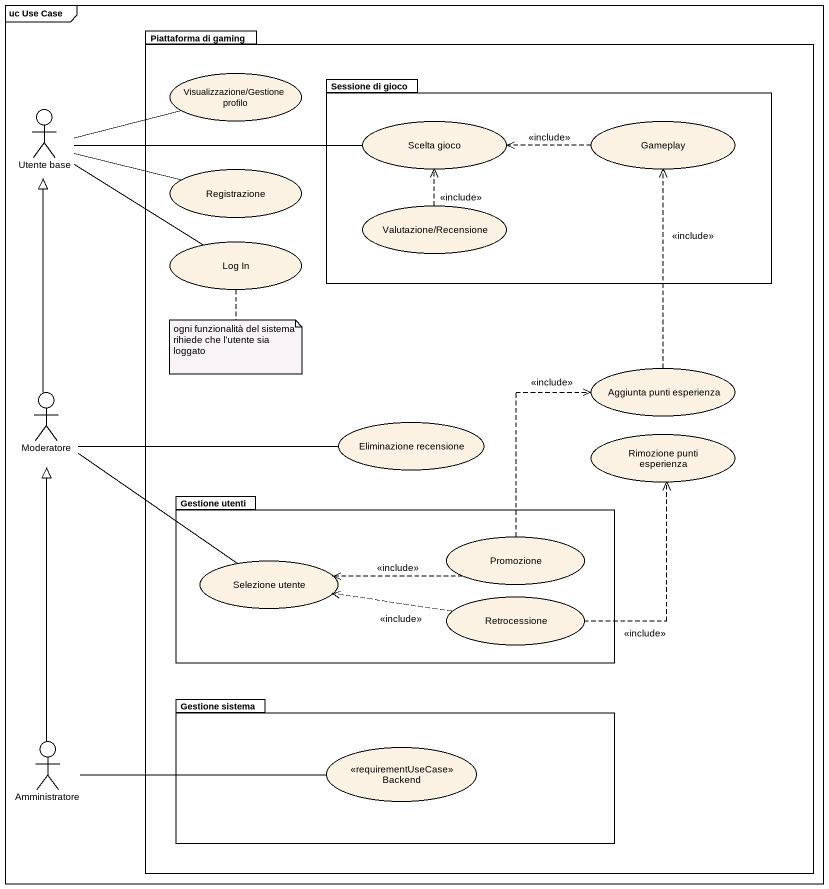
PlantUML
@startuml
mainframe uc Use Case
package "Piattaforma di gaming" as Piattaforma_di_gaming {
  usecase "Visualizzazione/Gestione profilo" as Visualizzazione_Gestione
  package "Sessione di gioco" as Sessione_di_gioco {
    usecase "Scelta gioco" as Scelta_gioco
    usecase Gameplay
    usecase "Valutazione/Recensione" as Valutazione_Recensione
  }
  usecase Registrazione
  usecase "Log In" as Log_In
  usecase "Aggiunta punti esperienza" as Aggiunta_punti_esperienza
  usecase "Eliminazione recensione" as Eliminazione_recensione
  usecase "Rimozione punti esperienza" as Rimozione_punti_esperienza
  package "Gestione utenti" as Gestione_utenti {
    usecase Promozione
    usecase "Selezione utente" as Selezione_utente
    usecase Retrocessione
  }
  package "Gestione sistema" as Gestione_sistema {
    usecase Backend <<requirementUseCase>>
  }
}
actor "Utente base" as Utente_base
actor Moderatore
actor Amministratore
Utente_base -right- Visualizzazione_Gestione
Utente_base -right- Scelta_gioco
Utente_base -right- Registrazione
Utente_base -- Log_In
Gameplay .left.> Scelta_gioco : <<include>>
Valutazione_Recensione .up.> Scelta_gioco : <<include>>
Aggiunta_punti_esperienza .up.> Gameplay : <<include>>
Moderatore -up-|> Utente_base
Moderatore -right- Eliminazione_recensione
Moderatore -- Selezione_utente
Promozione .up.> Aggiunta_punti_esperienza : <<include>>
Promozione .left.> Selezione_utente : <<include>>
Retrocessione .up.> Rimozione_punti_esperienza : <<include>>
Retrocessione .left.> Selezione_utente : <<include>>
Amministratore -up-|> Moderatore
Amministratore -right- Backend
note bottom of Log_In : ogni funzionalità del sistema rihiede che l'utente sia loggato
@enduml
